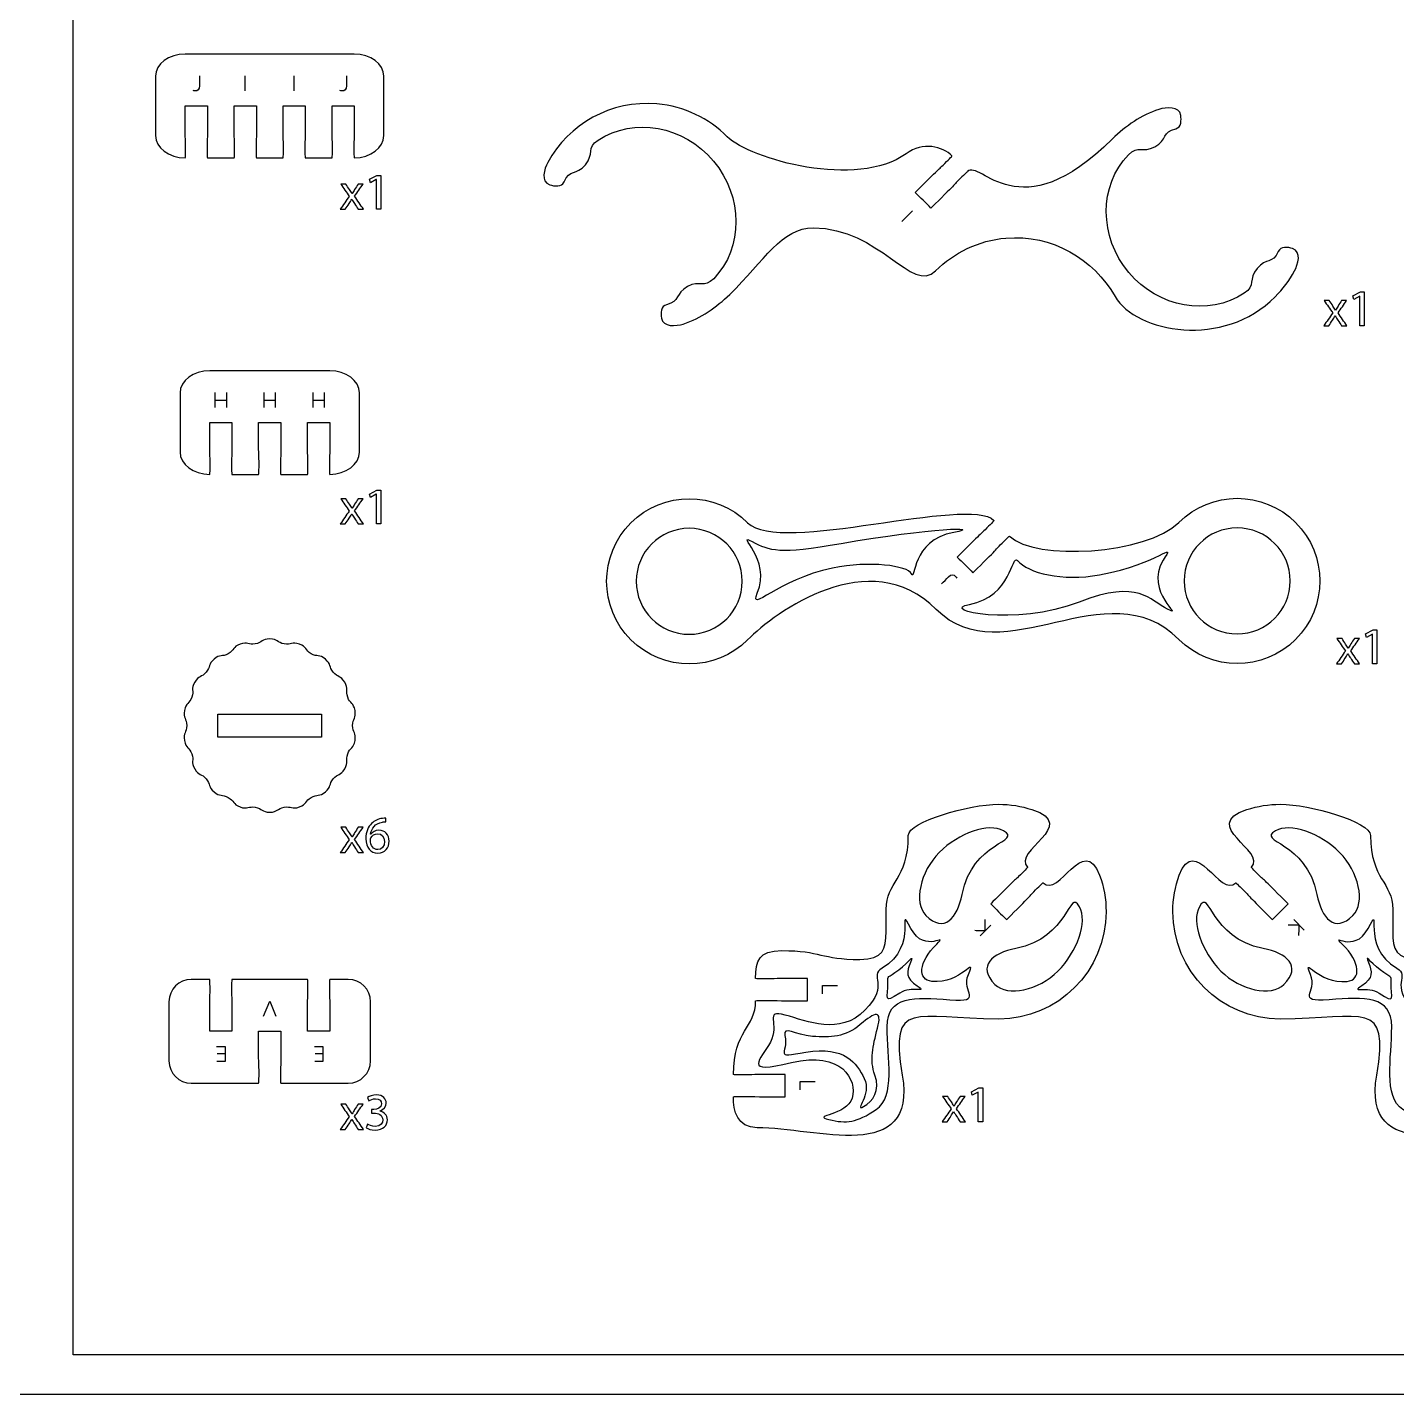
# Model space of a CAD drawing. Extents: x 0 to 620, y 0 to 360.
# Drawn here: x 290.1 to 475, y 0 to 184.6 of the extents above; entities that cross this region are included whole.
import ezdxf

# ---------------------------------------------------------------- set-up
doc = ezdxf.new("R2010")
doc.units = 0
doc.header["$MEASUREMENT"] = 0
doc.layers.add('DEFAULT', color=7, linetype='CONTINUOUS')

msp = doc.modelspace()

# ---------------------------------------------------------------- linework, layer by layer
at = {"layer": 'DEFAULT', "color": 36}
for points in [[(620, 0), (0, 0), (0, 360), (620, 360)], [(615.33, 5.38), (296.34, 5.38), (296.34, 355), (615.33, 355)], [(337.26, 164.04), (337.24, 164.04), (336.44, 163.6), (336.32, 164.08), (337.33, 164.61), (337.86, 164.61), (337.86, 160.03), (337.26, 160.03)], [(470.03, 148.29), (470.01, 148.29), (469.22, 147.86), (469.1, 148.34), (470.1, 148.87), (470.63, 148.87), (470.63, 144.29), (470.03, 144.29)], [(337.26, 121.55), (337.24, 121.55), (336.44, 121.12), (336.32, 121.59), (337.33, 122.13), (337.86, 122.13), (337.86, 117.54), (337.26, 117.54)], [(471.74, 102.66), (471.73, 102.66), (470.93, 102.23), (470.81, 102.7), (471.81, 103.24), (472.34, 103.24), (472.34, 98.65), (471.74, 98.65)], [(418.52, 40.84), (418.5, 40.84), (417.71, 40.41), (417.59, 40.89), (418.59, 41.42), (419.12, 41.42), (419.12, 36.83), (418.52, 36.83)]]:
    msp.add_lwpolyline(points, close=True, dxfattribs=at)
at = {"layer": 'DEFAULT', "color": 250}
for points in [[(319.56, 176.02), (319.56, 178.04)], [(326.16, 176.02), (326.16, 178.04)], [(409.63, 159.8), (408.21, 158.37)], [(315.5, 133.27), (315.5, 135.29)], [(317, 135.29), (317, 133.27)], [(322.11, 133.27), (322.11, 135.29)], [(323.61, 135.29), (323.61, 133.27)], [(328.71, 133.27), (328.71, 135.29)], [(330.21, 135.29), (330.21, 133.27)], [(317, 134.22), (315.5, 134.22)], [(323.61, 134.22), (322.11, 134.22)], [(330.21, 134.22), (328.71, 134.22)], [(420.2, 63.38), (418.77, 61.95)], [(461.1, 64.13), (462.53, 62.71)], [(397.49, 54.12), (397.49, 55.24), (399.51, 55.24)], [(322.01, 51.08), (322.85, 53.1), (323.7, 51.08)], [(315.69, 47.02), (316.82, 47.02), (316.82, 44.99), (315.73, 44.99)], [(328.89, 47.02), (330.03, 47.02), (330.03, 44.99), (328.94, 44.99)], [(315.77, 46.07), (316.82, 46.07)], [(328.98, 46.07), (330.03, 46.07)], [(394.49, 41.16), (394.49, 42.28), (396.51, 42.28)]]:
    msp.add_lwpolyline(points, dxfattribs=at)
at = {"layer": 'DEFAULT', "color": 1}
msp.add_lwpolyline([(329.86, 88.78), (315.86, 88.78), (315.86, 91.88), (329.86, 91.88)], close=True, dxfattribs=at)
for points, knots in [([(331.32, 168.73), (331.32, 167.76), (331.32, 166.98), (331.27, 166.98), (330.06, 166.98), (328.86, 166.98), (327.66, 166.98), (327.61, 166.98), (327.61, 167.76), (327.61, 168.73), (327.61, 169.32), (327.66, 169.51), (327.66, 170.48), (327.66, 171.65), (327.66, 172.82), (327.66, 173.98), (326.66, 173.98), (325.66, 173.98), (324.66, 173.98), (324.66, 172.82), (324.66, 171.65), (324.66, 170.48), (324.66, 169.51), (324.71, 169.32), (324.71, 168.73), (324.71, 167.76), (324.71, 166.98), (324.66, 166.98), (323.46, 166.98), (322.26, 166.98), (321.06, 166.98), (321.01, 166.98), (321.01, 167.76), (321.01, 168.73), (321.01, 169.32), (321.06, 169.51), (321.06, 170.48), (321.06, 171.65), (321.06, 172.82), (321.06, 173.98), (320.06, 173.98), (319.06, 173.98), (318.05, 173.98), (318.05, 172.82), (318.05, 171.65), (318.05, 170.48), (318.05, 169.51), (318.11, 169.32), (318.11, 168.73), (318.11, 167.76), (318.11, 166.98), (318.05, 166.98), (316.85, 166.98), (315.65, 166.98), (314.45, 166.98), (314.4, 166.98), (314.4, 167.76), (314.4, 168.73), (314.4, 169.32), (314.45, 169.51), (314.45, 170.48), (314.45, 171.65), (314.45, 172.82), (314.45, 173.98), (313.45, 173.98), (312.45, 173.98), (311.45, 173.98), (311.45, 172.82), (311.45, 171.65), (311.45, 170.48), (311.45, 169.51), (311.5, 169.32), (311.5, 168.73), (311.5, 167.76), (311.5, 166.98), (311.45, 166.98), (309.24, 166.98), (307.45, 168.33), (307.45, 169.98), (307.45, 172.65), (307.45, 175.32), (307.45, 177.98), (307.45, 179.64), (309.24, 180.99), (311.45, 180.99), (319.05, 180.99), (326.66, 180.99), (334.27, 180.99), (336.48, 180.99), (338.27, 179.64), (338.27, 177.98), (338.27, 175.32), (338.27, 172.65), (338.27, 169.98), (338.27, 168.33), (336.48, 166.98), (334.27, 166.98), (334.22, 166.98), (334.22, 167.76), (334.22, 168.73), (334.22, 169.32), (334.27, 169.51), (334.27, 170.48), (334.27, 171.65), (334.27, 172.82), (334.27, 173.98), (333.27, 173.98), (332.27, 173.98), (331.27, 173.98), (331.27, 172.82), (331.27, 171.65), (331.27, 170.48), (331.27, 169.51), (331.32, 169.32), (331.32, 168.73)], [1, 1, 1, 1, 2, 2, 2, 12.22, 12.22, 12.22, 13.22, 13.22, 13.22, 14.22, 14.22, 14.22, 24.15, 24.15, 24.15, 32.66, 32.66, 32.66, 42.59, 42.59, 42.59, 43.59, 43.59, 43.59, 44.59, 44.59, 44.59, 54.8, 54.8, 54.8, 55.8, 55.8, 55.8, 56.8, 56.8, 56.8, 66.73, 66.73, 66.73, 75.24, 75.24, 75.24, 85.17, 85.17, 85.17, 86.17, 86.17, 86.17, 87.17, 87.17, 87.17, 97.39, 97.39, 97.39, 98.39, 98.39, 98.39, 99.39, 99.39, 99.39, 109.32, 109.32, 109.32, 117.83, 117.83, 117.83, 127.76, 127.76, 127.76, 128.76, 128.76, 128.76, 129.76, 129.76, 129.76, 130.76, 130.76, 130.76, 153.44, 153.44, 153.44, 154.44, 154.44, 154.44, 219.13, 219.13, 219.13, 220.13, 220.13, 220.13, 242.81, 242.81, 242.81, 243.81, 243.81, 243.81, 244.81, 244.81, 244.81, 245.81, 245.81, 245.81, 255.74, 255.74, 255.74, 264.25, 264.25, 264.25, 274.18, 274.18, 274.18, 275.18, 275.18, 275.18, 275.18]), ([(461.21, 151.7), (460.51, 150.41), (459.62, 149.24), (458.6, 148.23), (451.67, 141.17), (439.8, 143.36), (436.99, 148.25), (434.06, 153.34), (428.47, 156.68), (422.25, 156.14), (418.52, 155.82), (415.23, 154.17), (412.76, 151.72), (409.56, 148.52), (405.21, 157.52), (396.24, 157.52), (392.01, 157.52), (389.59, 153.13), (384.98, 148.52), (383.12, 146.83), (381.11, 145.29), (378.69, 144.54), (377.73, 144.24), (375.92, 144.09), (375.75, 145.35), (375.66, 145.99), (375.66, 146.98), (376.43, 147.15), (378.27, 147.55), (377.57, 148.7), (379.28, 149.61), (380.97, 150.51), (381.47, 149.29), (382.8, 150.66), (386.83, 154.83), (386.79, 161.76), (382.77, 166.54), (378.76, 171.32), (372.02, 172.51), (367.18, 169.36), (365.6, 168.34), (366.72, 167.54), (365.47, 166.05), (364.24, 164.58), (363.36, 165.47), (362.59, 163.72), (362.27, 162.99), (361.28, 163.13), (360.66, 163.34), (359.39, 163.75), (359.92, 165.51), (360.39, 166.36), (363.21, 171.52), (368.91, 174.8), (375.14, 174.26), (378.86, 173.93), (382.16, 172.28), (384.62, 169.83), (387.7, 166.77), (402.21, 162.74), (408.76, 167.52), (411.05, 169.19), (413.7, 168.51), (414.96, 167.25), (415.01, 167.2), (414.44, 166.66), (413.76, 165.98), (413.34, 165.56), (413.17, 165.46), (412.49, 164.78), (411.86, 164.16), (410.01, 162.3), (410.01, 162.3), (410.72, 161.59), (411.42, 160.89), (412.13, 160.18), (412.13, 160.18), (413.99, 162.03), (414.61, 162.65), (415.29, 163.34), (415.39, 163.51), (415.81, 163.93), (416.49, 164.61), (417.05, 165.1), (417.08, 165.13), (418.77, 166.82), (423.98, 156.9), (436.62, 169.54), (438.45, 171.27), (440.49, 172.77), (442.91, 173.52), (443.86, 173.82), (445.67, 173.97), (445.85, 172.71), (445.94, 172.07), (445.95, 171.09), (445.17, 170.91), (443.32, 170.51), (444.07, 169.38), (442.36, 168.47), (440.66, 167.56), (440.13, 168.77), (438.8, 167.4), (434.77, 163.23), (434.81, 156.3), (438.83, 151.51), (442.83, 146.74), (449.58, 145.54), (454.42, 148.69), (456, 149.72), (454.92, 150.56), (456.16, 152.05), (457.4, 153.52), (458.24, 152.59), (459.01, 154.34), (459.33, 155.07), (460.32, 154.92), (460.94, 154.72), (462.21, 154.3), (461.67, 152.55), (461.21, 151.7)], [1, 1, 1, 1, 2, 2, 2, 4, 4, 4, 5, 5, 5, 6, 6, 6, 7, 7, 7, 8, 8, 8, 9, 9, 9, 10, 10, 10, 11, 11, 11, 12, 12, 12, 13, 13, 13, 14, 14, 14, 15, 15, 15, 16, 16, 16, 17, 17, 17, 18, 18, 18, 19, 19, 19, 20, 20, 20, 21, 21, 21, 22, 22, 22, 23, 23, 23, 24, 24, 24, 25, 25, 25, 26, 26, 26, 34.513566, 34.513566, 34.513566, 35.513566, 35.513566, 35.513566, 36.513566, 36.513566, 36.513566, 37.513566, 37.513566, 37.513566, 38.513566, 38.513566, 38.513566, 39.513566, 39.513566, 39.513566, 40.513566, 40.513566, 40.513566, 41.513566, 41.513566, 41.513566, 42.513566, 42.513566, 42.513566, 43.513566, 43.513566, 43.513566, 44.513566, 44.513566, 44.513566, 45.513566, 45.513566, 45.513566, 46.513566, 46.513566, 46.513566, 47.513566, 47.513566, 47.513566, 48.513566, 48.513566, 48.513566, 49.513566, 49.513566, 49.513566, 49.513566]), ([(328.01, 125.99), (328.01, 125.02), (328.01, 124.24), (327.96, 124.24), (326.76, 124.24), (325.56, 124.24), (324.36, 124.24), (324.31, 124.24), (324.31, 125.02), (324.31, 125.99), (324.31, 126.58), (324.36, 126.77), (324.36, 127.74), (324.36, 128.9), (324.36, 130.07), (324.36, 131.24), (323.36, 131.24), (322.36, 131.24), (321.36, 131.24), (321.36, 130.07), (321.36, 128.9), (321.36, 127.74), (321.36, 126.77), (321.41, 126.58), (321.41, 125.99), (321.41, 125.02), (321.41, 124.24), (321.36, 124.24), (320.16, 124.24), (318.96, 124.24), (317.76, 124.24), (317.71, 124.24), (317.71, 125.02), (317.71, 125.99), (317.71, 126.58), (317.76, 126.77), (317.76, 127.74), (317.76, 128.9), (317.76, 130.07), (317.76, 131.24), (316.76, 131.24), (315.76, 131.24), (314.75, 131.24), (314.75, 130.07), (314.75, 128.9), (314.75, 127.74), (314.75, 126.77), (314.81, 126.58), (314.81, 125.99), (314.81, 125.02), (314.81, 124.24), (314.75, 124.24), (312.54, 124.24), (310.75, 125.58), (310.75, 127.24), (310.75, 129.91), (310.75, 132.57), (310.75, 135.24), (310.75, 136.9), (312.54, 138.24), (314.75, 138.24), (320.16, 138.24), (325.56, 138.24), (330.96, 138.24), (333.17, 138.24), (334.96, 136.9), (334.96, 135.24), (334.96, 132.57), (334.96, 129.91), (334.96, 127.24), (334.96, 125.58), (333.17, 124.24), (330.96, 124.24), (330.91, 124.24), (330.91, 125.02), (330.91, 125.99), (330.91, 126.58), (330.96, 126.77), (330.96, 127.74), (330.96, 128.9), (330.96, 130.07), (330.96, 131.24), (329.96, 131.24), (328.96, 131.24), (327.96, 131.24), (327.96, 130.07), (327.96, 128.9), (327.96, 127.74), (327.96, 126.77), (328.01, 126.58), (328.01, 125.99)], [1, 1, 1, 1, 2, 2, 2, 12.21, 12.21, 12.21, 13.21, 13.21, 13.21, 14.21, 14.21, 14.21, 24.14, 24.14, 24.14, 32.65, 32.65, 32.65, 42.58, 42.58, 42.58, 43.58, 43.58, 43.58, 44.58, 44.58, 44.58, 54.781, 54.781, 54.781, 55.781, 55.781, 55.781, 56.781, 56.781, 56.781, 66.711, 66.711, 66.711, 75.221, 75.221, 75.221, 85.151, 85.151, 85.151, 86.151, 86.151, 86.151, 87.151, 87.151, 87.151, 88.151, 88.151, 88.151, 110.831, 110.831, 110.831, 111.831, 111.831, 111.831, 157.772, 157.772, 157.772, 158.772, 158.772, 158.772, 181.452, 181.452, 181.452, 182.452, 182.452, 182.452, 183.452, 183.452, 183.452, 184.452, 184.452, 184.452, 194.382, 194.382, 194.382, 202.892, 202.892, 202.892, 212.822, 212.822, 212.822, 213.822, 213.822, 213.822, 213.822]), ([(420.63, 118.03), (417.24, 121.41), (391.7, 113.38), (387.38, 117.69), (383.03, 122.05), (375.96, 122.05), (371.61, 117.69), (367.25, 113.34), (367.25, 106.27), (371.61, 101.92), (375.96, 97.56), (383.03, 97.56), (387.38, 101.92), (391.05, 105.59), (403.85, 115.01), (412.85, 106), (421.86, 97), (435.89, 111.66), (445.58, 101.96), (449.94, 97.61), (457, 97.61), (461.36, 101.96), (465.71, 106.32), (465.71, 113.38), (461.36, 117.74), (457, 122.1), (449.94, 122.1), (445.58, 117.74), (441.26, 113.42), (426.13, 112.52), (422.75, 115.91), (422.72, 115.94), (422.16, 115.39), (421.48, 114.71), (421.06, 114.29), (420.96, 114.12), (420.28, 113.43), (419.66, 112.81), (417.8, 110.95), (417.8, 110.95), (417.09, 111.66), (416.39, 112.37), (415.68, 113.08), (416.5, 113.9), (417.33, 114.73), (418.15, 115.55), (418.84, 116.24), (419.01, 116.34), (419.43, 116.76), (420.09, 117.42), (420.63, 117.96), (420.63, 118.03)], [1, 1, 1, 1, 2, 2, 2, 3, 3, 3, 4, 4, 4, 5, 5, 5, 6, 6, 6, 7, 7, 7, 8, 8, 8, 9, 9, 9, 10, 10, 10, 11, 11, 11, 12, 12, 12, 13, 13, 13, 14, 14, 14, 22.513566, 22.513566, 22.513566, 32.441345, 32.441345, 32.441345, 33.441345, 33.441345, 33.441345, 34.441345, 34.441345, 34.441345, 34.441345]), ([(379.49, 102.65), (375.54, 102.65), (372.34, 105.85), (372.34, 109.8), (372.34, 113.76), (375.54, 116.96), (379.49, 116.96), (383.44, 116.96), (386.65, 113.76), (386.65, 109.8), (386.65, 105.85), (383.44, 102.65), (379.49, 102.65)], [1, 1, 1, 1, 2, 2, 2, 3, 3, 3, 4, 4, 4, 5, 5, 5, 5]), ([(453.47, 102.7), (449.52, 102.7), (446.31, 105.9), (446.31, 109.85), (446.31, 113.8), (449.52, 117.01), (453.47, 117.01), (457.42, 117.01), (460.62, 113.8), (460.62, 109.85), (460.62, 105.9), (457.42, 102.7), (453.47, 102.7)], [1, 1, 1, 1, 2, 2, 2, 3, 3, 3, 4, 4, 4, 5, 5, 5, 5]), ([(334.05, 90.33), (334.05, 89.37), (334.56, 89.35), (334.37, 88.3), (334.19, 87.24), (333.7, 87.4), (333.38, 86.5), (333.05, 85.6), (333.52, 85.41), (332.98, 84.48), (332.45, 83.55), (332.05, 83.86), (331.43, 83.13), (330.82, 82.4), (331.2, 82.06), (330.37, 81.37), (329.55, 80.68), (329.28, 81.11), (328.45, 80.63), (327.63, 80.15), (327.87, 79.71), (326.86, 79.34), (325.85, 78.97), (325.74, 79.47), (324.8, 79.3), (323.86, 79.13), (323.93, 78.63), (322.86, 78.63), (321.78, 78.63), (321.85, 79.13), (320.91, 79.3), (319.97, 79.47), (319.87, 78.97), (318.86, 79.34), (317.85, 79.71), (318.09, 80.15), (317.26, 80.63), (316.43, 81.11), (316.16, 80.68), (315.34, 81.37), (314.52, 82.06), (314.89, 82.4), (314.28, 83.13), (313.67, 83.86), (313.27, 83.55), (312.73, 84.48), (312.19, 85.41), (312.66, 85.6), (312.34, 86.5), (312.01, 87.4), (311.53, 87.24), (311.34, 88.3), (311.15, 89.35), (311.66, 89.37), (311.66, 90.33), (311.66, 91.28), (311.15, 91.3), (311.34, 92.36), (311.53, 93.42), (312.01, 93.26), (312.34, 94.16), (312.66, 95.06), (312.19, 95.24), (312.73, 96.17), (313.27, 97.11), (313.67, 96.79), (314.28, 97.53), (314.89, 98.26), (314.52, 98.59), (315.34, 99.29), (316.16, 99.98), (316.43, 99.55), (317.26, 100.02), (318.09, 100.5), (317.85, 100.95), (318.86, 101.32), (319.87, 101.68), (319.97, 101.19), (320.91, 101.35), (321.85, 101.52), (321.78, 102.02), (322.86, 102.02), (323.93, 102.02), (323.86, 101.52), (324.8, 101.35), (325.74, 101.19), (325.85, 101.68), (326.86, 101.32), (327.87, 100.95), (327.63, 100.5), (328.45, 100.02), (329.28, 99.55), (329.55, 99.98), (330.37, 99.29), (331.2, 98.59), (330.82, 98.26), (331.43, 97.53), (332.05, 96.79), (332.45, 97.11), (332.98, 96.17), (333.52, 95.24), (333.05, 95.06), (333.38, 94.16), (333.7, 93.26), (334.19, 93.42), (334.37, 92.36), (334.56, 91.3), (334.05, 91.28), (334.05, 90.33)], [1, 1, 1, 1, 2, 2, 2, 3, 3, 3, 4, 4, 4, 5, 5, 5, 6, 6, 6, 7, 7, 7, 8, 8, 8, 9, 9, 9, 10, 10, 10, 11, 11, 11, 12, 12, 12, 13.01, 13.01, 13.01, 14.01, 14.01, 14.01, 15.01, 15.01, 15.01, 16.01, 16.01, 16.01, 17.01, 17.01, 17.01, 18.01, 18.01, 18.01, 19.01, 19.01, 19.01, 20.01, 20.01, 20.01, 21.01, 21.01, 21.01, 22.01, 22.01, 22.01, 23.01, 23.01, 23.01, 24.01, 24.01, 24.01, 25.01, 25.01, 25.01, 26.01, 26.01, 26.01, 27.01, 27.01, 27.01, 28.01, 28.01, 28.01, 29.01, 29.01, 29.01, 30.01, 30.01, 30.01, 31.01, 31.01, 31.01, 32.01, 32.01, 32.01, 33.01, 33.01, 33.01, 34.01, 34.01, 34.01, 35.01, 35.01, 35.01, 36.01, 36.01, 36.01, 37.01, 37.01, 37.01, 37.01]), ([(435.77, 65.2), (435.77, 66.93), (435.46, 68.58), (434.9, 70.11), (432.74, 75.84), (429.4, 66.97), (427.28, 69.09), (427.24, 69.12), (426.69, 68.57), (426, 67.88), (425.59, 67.47), (425.48, 67.29), (424.8, 66.61), (424.18, 65.99), (422.32, 64.13), (422.32, 64.13), (421.62, 64.84), (420.91, 65.55), (420.2, 66.26), (420.2, 66.26), (422.06, 68.11), (422.68, 68.73), (423.36, 69.42), (423.54, 69.52), (423.95, 69.93), (424.64, 70.62), (425.19, 71.17), (425.15, 71.21), (422.98, 73.38), (432.33, 76.84), (425.75, 78.99), (424.34, 79.45), (422.83, 79.7), (421.26, 79.7), (417.27, 79.7), (409.07, 77.34), (409.07, 75.48), (409.07, 69.52), (406.07, 69.2), (406.07, 65.51), (406.07, 64.51), (406.07, 63.51), (406.07, 62.51), (406.07, 60.13), (405.68, 58.75), (402.54, 58.75), (397.27, 58.75), (397.27, 59.95), (391.99, 59.95), (388.85, 59.95), (388.46, 58.57), (388.46, 56.18), (388.46, 56.13), (389.24, 56.13), (390.21, 56.13), (390.8, 56.13), (390.99, 56.18), (391.96, 56.18), (393.12, 56.18), (394.29, 56.18), (395.46, 56.18), (395.46, 55.18), (395.46, 54.18), (395.46, 53.18), (394.29, 53.18), (393.12, 53.18), (391.96, 53.18), (390.99, 53.18), (390.8, 53.23), (390.21, 53.23), (389.24, 53.23), (388.46, 53.23), (388.46, 53.18), (388.46, 49.5), (385.46, 49.18), (385.46, 43.22), (385.46, 43.17), (386.24, 43.17), (387.21, 43.17), (387.8, 43.17), (387.99, 43.22), (388.96, 43.22), (390.13, 43.22), (391.29, 43.22), (392.46, 43.22), (392.46, 42.22), (392.46, 41.22), (392.46, 40.22), (391.29, 40.22), (390.13, 40.22), (388.96, 40.22), (387.99, 40.22), (387.8, 40.27), (387.21, 40.27), (386.24, 40.27), (385.46, 40.27), (385.46, 40.22), (385.46, 38.32), (385.93, 36.03), (388.67, 36.03), (396.62, 36.03), (410.29, 30.99), (408.25, 43.13), (406.49, 53.57), (409.95, 50.7), (421.27, 50.7), (429.27, 50.7), (435.77, 57.19), (435.77, 65.2)], [1, 1, 1, 1, 2, 2, 2, 3, 3, 3, 4, 4, 4, 5, 5, 5, 6, 6, 6, 14.506498, 14.506498, 14.506498, 15.506498, 15.506498, 15.506498, 16.506498, 16.506498, 16.506498, 17.506498, 17.506498, 17.506498, 18.506498, 18.506498, 18.506498, 19.506498, 19.506498, 19.506498, 20.506498, 20.506498, 20.506498, 21.506498, 21.506498, 21.506498, 30.016498, 30.016498, 30.016498, 31.016498, 31.016498, 31.016498, 32.016498, 32.016498, 32.016498, 33.016498, 33.016498, 33.016498, 34.016498, 34.016498, 34.016498, 35.016498, 35.016498, 35.016498, 44.946498, 44.946498, 44.946498, 53.456498, 53.456498, 53.456498, 63.386498, 63.386498, 63.386498, 64.386498, 64.386498, 64.386498, 65.386498, 65.386498, 65.386498, 66.386498, 66.386498, 66.386498, 67.386498, 67.386498, 67.386498, 68.386498, 68.386498, 68.386498, 78.316498, 78.316498, 78.316498, 86.826498, 86.826498, 86.826498, 96.756498, 96.756498, 96.756498, 97.756498, 97.756498, 97.756498, 98.756498, 98.756498, 98.756498, 99.756498, 99.756498, 99.756498, 100.756498, 100.756498, 100.756498, 101.756498, 101.756498, 101.756498, 102.756498, 102.756498, 102.756498, 102.756498]), ([(459.28, 50.7), (470.6, 50.7), (474.06, 53.57), (472.3, 43.13), (470.26, 30.99), (483.93, 36.03), (491.88, 36.03), (494.61, 36.03), (495.09, 38.32), (495.09, 40.22), (495.09, 40.27), (494.31, 40.27), (493.34, 40.27), (492.75, 40.27), (492.56, 40.22), (491.59, 40.22), (490.42, 40.22), (489.25, 40.22), (488.09, 40.22), (488.09, 41.22), (488.09, 42.22), (488.09, 43.22), (489.25, 43.22), (490.42, 43.22), (491.59, 43.22), (492.56, 43.22), (492.75, 43.17), (493.34, 43.17), (494.31, 43.17), (495.09, 43.17), (495.09, 43.22), (495.09, 49.18), (492.09, 49.5), (492.09, 53.18), (492.09, 53.23), (491.31, 53.23), (490.34, 53.23), (489.75, 53.23), (489.56, 53.18), (488.59, 53.18), (487.42, 53.18), (486.26, 53.18), (485.09, 53.18), (485.09, 54.18), (485.09, 55.18), (485.09, 56.18), (486.26, 56.18), (487.42, 56.18), (488.59, 56.18), (489.56, 56.18), (489.75, 56.13), (490.34, 56.13), (491.31, 56.13), (492.09, 56.13), (492.09, 56.18), (492.09, 58.57), (491.7, 59.95), (488.56, 59.95), (483.28, 59.95), (483.28, 58.75), (478.01, 58.75), (474.87, 58.75), (474.47, 60.13), (474.47, 62.51), (474.47, 63.51), (474.47, 64.51), (474.47, 65.51), (474.47, 69.2), (471.47, 69.52), (471.47, 75.48), (471.47, 77.34), (463.28, 79.7), (459.29, 79.7), (457.72, 79.7), (456.21, 79.45), (454.79, 78.99), (448.22, 76.84), (457.57, 73.38), (455.39, 71.21), (455.36, 71.17), (455.91, 70.62), (456.59, 69.93), (457.01, 69.52), (457.19, 69.42), (457.87, 68.73), (458.49, 68.11), (460.34, 66.26), (460.34, 66.26), (459.64, 65.55), (458.93, 64.84), (458.22, 64.13), (458.22, 64.13), (456.36, 65.99), (455.75, 66.61), (455.06, 67.29), (454.96, 67.47), (454.54, 67.88), (453.86, 68.57), (453.31, 69.12), (453.27, 69.09), (451.15, 66.97), (447.8, 75.84), (445.64, 70.11), (445.09, 68.58), (444.78, 66.93), (444.78, 65.2), (444.78, 57.19), (451.27, 50.7), (459.28, 50.7)], [1, 1, 1, 1, 2, 2, 2, 3, 3, 3, 4, 4, 4, 5, 5, 5, 6, 6, 6, 15.93, 15.93, 15.93, 24.44, 24.44, 24.44, 34.37, 34.37, 34.37, 35.37, 35.37, 35.37, 36.37, 36.37, 36.37, 37.37, 37.37, 37.37, 38.37, 38.37, 38.37, 39.37, 39.37, 39.37, 49.3, 49.3, 49.3, 57.81, 57.81, 57.81, 67.74, 67.74, 67.74, 68.74, 68.74, 68.74, 69.74, 69.74, 69.74, 70.74, 70.74, 70.74, 71.74, 71.74, 71.74, 72.74, 72.74, 72.74, 81.25, 81.25, 81.25, 82.25, 82.25, 82.25, 83.25, 83.25, 83.25, 84.25, 84.25, 84.25, 85.25, 85.25, 85.25, 86.25, 86.25, 86.25, 87.25, 87.25, 87.25, 88.25, 88.25, 88.25, 96.756498, 96.756498, 96.756498, 97.756498, 97.756498, 97.756498, 98.756498, 98.756498, 98.756498, 99.756498, 99.756498, 99.756498, 100.756498, 100.756498, 100.756498, 101.756498, 101.756498, 101.756498, 102.756498, 102.756498, 102.756498, 102.756498]), ([(416.32, 67.52), (415.7, 64.32), (413.91, 62.24), (411.44, 64.7), (409.75, 66.4), (410.65, 70.59), (413.25, 73.2), (415.86, 75.81), (419.92, 77.23), (421.92, 76.12), (424.58, 74.63), (417.71, 74.75), (416.32, 67.52)], [1, 1, 1, 1, 2, 2, 2, 3, 3, 3, 4, 4, 4, 5, 5, 5, 5]), ([(458.63, 76.12), (460.62, 77.23), (464.69, 75.81), (467.29, 73.2), (469.9, 70.59), (470.8, 66.4), (469.1, 64.7), (466.64, 62.24), (464.85, 64.32), (464.23, 67.52), (462.84, 74.75), (455.97, 74.63), (458.63, 76.12)], [1, 1, 1, 1, 2, 2, 2, 3, 3, 3, 4, 4, 4, 5, 5, 5, 5]), ([(429.27, 57.18), (426.67, 54.58), (422.46, 53.68), (420.77, 55.37), (418.31, 57.84), (420.39, 59.63), (423.59, 60.24), (430.83, 61.64), (430.7, 68.51), (432.19, 65.85), (433.31, 63.85), (431.88, 59.79), (429.27, 57.18)], [1, 1, 1, 1, 2, 2, 2, 3, 3, 3, 4, 4, 4, 5, 5, 5, 5]), ([(448.36, 65.85), (449.85, 68.51), (449.72, 61.64), (456.96, 60.24), (460.16, 59.63), (462.24, 57.84), (459.78, 55.37), (458.08, 53.68), (453.88, 54.58), (451.27, 57.18), (448.67, 59.79), (447.24, 63.85), (448.36, 65.85)], [1, 1, 1, 1, 2, 2, 2, 3, 3, 3, 4, 4, 4, 5, 5, 5, 5]), ([(314.75, 49.05), (315.75, 49.05), (316.75, 49.05), (317.75, 49.05), (317.75, 50.21), (317.75, 51.38), (317.75, 52.55), (317.75, 53.52), (317.7, 53.71), (317.7, 54.3), (317.7, 55.27), (317.7, 56.05), (317.75, 56.05), (321.16, 56.05), (324.56, 56.05), (327.96, 56.05), (328.01, 56.05), (328.01, 55.27), (328.01, 54.3), (328.01, 53.71), (327.96, 53.52), (327.96, 52.55), (327.96, 51.68), (327.96, 49.05), (327.96, 49.05), (328.96, 49.05), (329.96, 49.05), (330.96, 49.05), (330.96, 50.21), (330.96, 51.38), (330.96, 52.55), (330.96, 53.52), (330.91, 53.71), (330.91, 54.3), (330.91, 55.27), (330.91, 56.05), (330.96, 56.05), (331.8, 56.05), (332.63, 56.05), (333.46, 56.05), (335.12, 56.05), (336.46, 54.71), (336.46, 53.05), (336.46, 50.38), (336.46, 47.71), (336.46, 45.05), (336.46, 43.39), (335.12, 42.05), (333.46, 42.05), (330.43, 42.05), (327.39, 42.05), (324.36, 42.05), (324.31, 42.05), (324.31, 42.83), (324.31, 43.8), (324.31, 44.39), (324.36, 44.58), (324.36, 45.55), (324.36, 46.72), (324.36, 47.88), (324.36, 49.05), (323.36, 49.05), (322.36, 49.05), (321.36, 49.05), (321.36, 47.88), (321.36, 46.72), (321.36, 45.55), (321.36, 44.58), (321.41, 44.39), (321.41, 43.8), (321.41, 42.83), (321.41, 42.05), (321.36, 42.05), (318.32, 42.05), (315.29, 42.05), (312.25, 42.05), (310.59, 42.05), (309.25, 43.39), (309.25, 45.05), (309.25, 47.71), (309.25, 50.38), (309.25, 53.05), (309.25, 54.71), (310.59, 56.05), (312.25, 56.05), (313.08, 56.05), (313.92, 56.05), (314.75, 56.05), (314.8, 56.05), (314.8, 55.27), (314.8, 54.3), (314.8, 53.71), (314.75, 53.52), (314.75, 52.55), (314.75, 51.38), (314.75, 50.21), (314.75, 49.05)], [9.93, 9.93, 9.93, 9.93, 18.44, 18.44, 18.44, 28.37, 28.37, 28.37, 29.37, 29.37, 29.37, 30.37, 30.37, 30.37, 59.301, 59.301, 59.301, 60.301, 60.301, 60.301, 61.301, 61.301, 61.301, 62.301, 62.301, 62.301, 70.811, 70.811, 70.811, 80.741, 80.741, 80.741, 81.741, 81.741, 81.741, 82.741, 82.741, 82.741, 89.83, 89.83, 89.83, 90.83, 90.83, 90.83, 113.52, 113.52, 113.52, 114.52, 114.52, 114.52, 140.329, 140.329, 140.329, 141.329, 141.329, 141.329, 142.329, 142.329, 142.329, 152.259, 152.259, 152.259, 160.769, 160.769, 160.769, 170.699, 170.699, 170.699, 171.699, 171.699, 171.699, 172.699, 172.699, 172.699, 198.509, 198.509, 198.509, 199.509, 199.509, 199.509, 222.199, 222.199, 222.199, 223.199, 223.199, 223.199, 230.288, 230.288, 230.288, 231.288, 231.288, 231.288, 232.288, 232.288, 232.288, 242.218, 242.218, 242.218, 242.218])]:
    msp.add_open_spline(points, degree=3, knots=knots, dxfattribs=at)
at = {"layer": 'DEFAULT', "color": 250}
for points, knots in [([(313.39, 178.05), (313.39, 177.6), (313.39, 177.15), (313.39, 176.7), (313.39, 176.16), (313.13, 176), (312.78, 176), (312.69, 176), (312.57, 176.02), (312.5, 176.05)], [0, 0, 0, 0, 3.833, 3.833, 3.833, 4.833, 4.833, 4.833, 5.833, 5.833, 5.833, 5.833]), ([(333.21, 178.05), (333.21, 177.6), (333.21, 177.15), (333.21, 176.7), (333.21, 176.16), (332.95, 176), (332.6, 176), (332.51, 176), (332.39, 176.02), (332.32, 176.05)], [0, 0, 0, 0, 3.833, 3.833, 3.833, 4.833, 4.833, 4.833, 5.833, 5.833, 5.833, 5.833]), ([(413.55, 109.45), (413.87, 109.77), (414.19, 110.09), (414.51, 110.41), (414.88, 110.79), (415.19, 110.72), (415.43, 110.47), (415.5, 110.4), (415.57, 110.31), (415.6, 110.24)], [0, 0, 0, 0, 3.832519, 3.832519, 3.832519, 4.832519, 4.832519, 4.832519, 5.832519, 5.832519, 5.832519, 5.832519]), ([(418.03, 62.69), (418.03, 62.69), (419.37, 62.62), (419.46, 62.64), (419.46, 63.14), (419.46, 63.63), (419.45, 64.13)], [0, 0, 0, 0, 1, 1, 1, 5.219086, 5.219086, 5.219086, 5.219086]), ([(461.79, 61.97), (461.79, 61.97), (461.85, 63.3), (461.84, 63.39), (461.34, 63.39), (460.84, 63.39), (460.35, 63.38)], [0, 0, 0, 0, 1, 1, 1, 5.219093, 5.219093, 5.219093, 5.219093])]:
    msp.add_open_spline(points, degree=3, knots=knots, dxfattribs=at)
at = {"layer": 'DEFAULT', "color": 36}
for points, knots in [([(333.13, 163.44), (333.29, 163.2), (333.45, 162.95), (333.62, 162.71), (333.74, 162.52), (333.85, 162.34), (333.96, 162.15), (333.97, 162.15), (333.98, 162.15), (333.98, 162.15), (334.09, 162.36), (334.21, 162.53), (334.32, 162.72), (334.48, 162.96), (334.64, 163.2), (334.8, 163.44), (335.02, 163.44), (335.25, 163.44), (335.47, 163.44), (335.08, 162.89), (334.7, 162.34), (334.31, 161.79), (334.71, 161.2), (335.11, 160.61), (335.51, 160.03), (335.27, 160.03), (335.04, 160.03), (334.8, 160.03), (334.63, 160.28), (334.47, 160.54), (334.3, 160.8), (334.17, 160.99), (334.05, 161.18), (333.93, 161.39), (333.93, 161.39), (333.92, 161.39), (333.92, 161.39), (333.81, 161.18), (333.69, 161), (333.56, 160.8), (333.39, 160.54), (333.23, 160.28), (333.06, 160.03), (332.84, 160.03), (332.61, 160.03), (332.38, 160.03), (332.78, 160.61), (333.19, 161.19), (333.59, 161.77), (333.21, 162.33), (332.82, 162.89), (332.44, 163.44), (332.67, 163.44), (332.9, 163.44), (333.13, 163.44)], [0, 0, 0, 0, 2.497543, 2.497543, 2.497543, 3.497543, 3.497543, 3.497543, 3.557543, 3.557543, 3.557543, 4.557543, 4.557543, 4.557543, 7.026819, 7.026819, 7.026819, 8.927819, 8.927819, 8.927819, 14.656494, 14.656494, 14.656494, 20.703808, 20.703808, 20.703808, 22.703808, 22.703808, 22.703808, 25.306883, 25.306883, 25.306883, 26.306883, 26.306883, 26.306883, 26.346883, 26.346883, 26.346883, 27.346883, 27.346883, 27.346883, 29.939095, 29.939095, 29.939095, 31.880095, 31.880095, 31.880095, 37.902042, 37.902042, 37.902042, 43.667633, 43.667633, 43.667633, 45.628633, 45.628633, 45.628633, 45.628633]), ([(465.9, 147.7), (466.06, 147.46), (466.23, 147.21), (466.39, 146.97), (466.51, 146.78), (466.62, 146.6), (466.73, 146.41), (466.74, 146.41), (466.75, 146.41), (466.75, 146.41), (466.87, 146.61), (466.98, 146.79), (467.09, 146.97), (467.25, 147.22), (467.41, 147.46), (467.57, 147.7), (467.8, 147.7), (468.02, 147.7), (468.24, 147.7), (467.86, 147.15), (467.47, 146.6), (467.08, 146.05), (467.48, 145.46), (467.88, 144.87), (468.28, 144.29), (468.04, 144.29), (467.81, 144.29), (467.57, 144.29), (467.41, 144.54), (467.24, 144.8), (467.07, 145.06), (466.94, 145.25), (466.83, 145.44), (466.71, 145.65), (466.7, 145.65), (466.7, 145.65), (466.69, 145.65), (466.58, 145.44), (466.46, 145.26), (466.33, 145.06), (466.17, 144.8), (466, 144.54), (465.84, 144.29), (465.61, 144.29), (465.38, 144.29), (465.15, 144.29), (465.56, 144.87), (465.96, 145.45), (466.37, 146.03), (465.98, 146.59), (465.59, 147.14), (465.21, 147.7), (465.44, 147.7), (465.67, 147.7), (465.9, 147.7)], [0, 0, 0, 0, 2.49699, 2.49699, 2.49699, 3.49699, 3.49699, 3.49699, 3.55799, 3.55799, 3.55799, 4.55799, 4.55799, 4.55799, 7.027266, 7.027266, 7.027266, 8.928266, 8.928266, 8.928266, 14.656941, 14.656941, 14.656941, 20.704817, 20.704817, 20.704817, 22.705817, 22.705817, 22.705817, 25.308347, 25.308347, 25.308347, 26.308347, 26.308347, 26.308347, 26.348347, 26.348347, 26.348347, 27.348347, 27.348347, 27.348347, 29.940559, 29.940559, 29.940559, 31.880559, 31.880559, 31.880559, 37.902506, 37.902506, 37.902506, 43.668097, 43.668097, 43.668097, 45.629097, 45.629097, 45.629097, 45.629097]), ([(333.13, 120.96), (333.29, 120.71), (333.45, 120.47), (333.62, 120.22), (333.74, 120.03), (333.85, 119.86), (333.96, 119.67), (333.97, 119.67), (333.98, 119.67), (333.98, 119.67), (334.09, 119.87), (334.21, 120.05), (334.32, 120.23), (334.48, 120.47), (334.64, 120.72), (334.8, 120.96), (335.02, 120.96), (335.25, 120.96), (335.47, 120.96), (335.08, 120.41), (334.7, 119.86), (334.31, 119.31), (334.71, 118.72), (335.11, 118.13), (335.51, 117.54), (335.27, 117.54), (335.04, 117.54), (334.8, 117.54), (334.63, 117.8), (334.47, 118.05), (334.3, 118.31), (334.17, 118.51), (334.05, 118.7), (333.93, 118.9), (333.93, 118.9), (333.92, 118.9), (333.92, 118.9), (333.81, 118.69), (333.69, 118.52), (333.56, 118.31), (333.39, 118.05), (333.23, 117.8), (333.06, 117.54), (332.84, 117.54), (332.61, 117.54), (332.38, 117.54), (332.78, 118.12), (333.19, 118.7), (333.59, 119.29), (333.21, 119.84), (332.82, 120.4), (332.44, 120.96), (332.67, 120.96), (332.9, 120.96), (333.13, 120.96)], [0, 0, 0, 0, 2.497543, 2.497543, 2.497543, 3.497543, 3.497543, 3.497543, 3.557543, 3.557543, 3.557543, 4.557543, 4.557543, 4.557543, 7.026819, 7.026819, 7.026819, 8.927819, 8.927819, 8.927819, 14.656494, 14.656494, 14.656494, 20.703808, 20.703808, 20.703808, 22.703808, 22.703808, 22.703808, 25.306883, 25.306883, 25.306883, 26.306883, 26.306883, 26.306883, 26.346883, 26.346883, 26.346883, 27.346883, 27.346883, 27.346883, 29.939095, 29.939095, 29.939095, 31.880095, 31.880095, 31.880095, 37.902042, 37.902042, 37.902042, 43.667633, 43.667633, 43.667633, 45.628633, 45.628633, 45.628633, 45.628633]), ([(467.62, 102.06), (467.78, 101.82), (467.94, 101.58), (468.1, 101.33), (468.23, 101.14), (468.34, 100.96), (468.45, 100.77), (468.46, 100.77), (468.46, 100.77), (468.47, 100.77), (468.58, 100.98), (468.7, 101.15), (468.81, 101.34), (468.97, 101.58), (469.13, 101.82), (469.29, 102.06), (469.51, 102.06), (469.74, 102.06), (469.96, 102.06), (469.57, 101.51), (469.18, 100.96), (468.79, 100.41), (469.19, 99.82), (469.59, 99.24), (469.99, 98.65), (469.76, 98.65), (469.52, 98.65), (469.29, 98.65), (469.12, 98.91), (468.95, 99.16), (468.79, 99.42), (468.65, 99.62), (468.54, 99.81), (468.42, 100.01), (468.42, 100.01), (468.41, 100.01), (468.41, 100.01), (468.29, 99.8), (468.17, 99.62), (468.05, 99.42), (467.88, 99.16), (467.72, 98.91), (467.55, 98.65), (467.32, 98.65), (467.1, 98.65), (466.87, 98.65), (467.27, 99.23), (467.68, 99.81), (468.08, 100.39), (467.7, 100.95), (467.31, 101.51), (466.92, 102.06), (467.15, 102.06), (467.39, 102.06), (467.62, 102.06)], [0, 0, 0, 0, 2.497543, 2.497543, 2.497543, 3.497543, 3.497543, 3.497543, 3.557543, 3.557543, 3.557543, 4.557543, 4.557543, 4.557543, 7.026819, 7.026819, 7.026819, 8.927819, 8.927819, 8.927819, 14.656494, 14.656494, 14.656494, 20.703808, 20.703808, 20.703808, 22.703808, 22.703808, 22.703808, 25.306883, 25.306883, 25.306883, 26.306883, 26.306883, 26.306883, 26.346883, 26.346883, 26.346883, 27.346883, 27.346883, 27.346883, 29.939095, 29.939095, 29.939095, 31.880095, 31.880095, 31.880095, 37.902042, 37.902042, 37.902042, 43.667633, 43.667633, 43.667633, 45.628633, 45.628633, 45.628633, 45.628633]), ([(338.53, 77.32), (338.4, 77.33), (338.24, 77.32), (338.06, 77.29), (337.09, 77.13), (336.57, 76.42), (336.47, 75.66), (336.47, 75.66), (336.48, 75.66), (336.49, 75.66), (336.71, 75.95), (337.09, 76.19), (337.59, 76.19), (338.41, 76.19), (338.98, 75.61), (338.98, 74.71), (338.98, 73.87), (338.41, 73.1), (337.45, 73.1), (336.47, 73.1), (335.83, 73.86), (335.83, 75.05), (335.83, 75.95), (336.16, 76.67), (336.61, 77.12), (336.99, 77.49), (337.5, 77.73), (338.07, 77.8), (338.26, 77.82), (338.41, 77.83), (338.53, 77.83), (338.53, 77.66), (338.53, 77.49), (338.53, 77.32)], [1.44, 1.44, 1.44, 1.44, 2.44, 2.44, 2.44, 3.44, 3.44, 3.44, 3.499, 3.499, 3.499, 4.499, 4.499, 4.499, 5.499, 5.499, 5.499, 6.499, 6.499, 6.499, 7.499, 7.499, 7.499, 8.499, 8.499, 8.499, 9.499, 9.499, 9.499, 10.499, 10.499, 10.499, 11.939, 11.939, 11.939, 11.939]), ([(333.13, 76.59), (333.29, 76.34), (333.45, 76.1), (333.62, 75.86), (333.74, 75.66), (333.85, 75.49), (333.96, 75.3), (333.97, 75.3), (333.98, 75.3), (333.98, 75.3), (334.09, 75.5), (334.21, 75.68), (334.32, 75.86), (334.48, 76.1), (334.64, 76.35), (334.8, 76.59), (335.02, 76.59), (335.25, 76.59), (335.47, 76.59), (335.08, 76.04), (334.7, 75.49), (334.31, 74.94), (334.71, 74.35), (335.11, 73.76), (335.51, 73.17), (335.27, 73.17), (335.04, 73.17), (334.8, 73.17), (334.63, 73.43), (334.47, 73.69), (334.3, 73.94), (334.17, 74.14), (334.05, 74.33), (333.93, 74.54), (333.93, 74.54), (333.92, 74.54), (333.92, 74.54), (333.81, 74.32), (333.69, 74.15), (333.56, 73.94), (333.39, 73.69), (333.23, 73.43), (333.06, 73.17), (332.84, 73.17), (332.61, 73.17), (332.38, 73.17), (332.78, 73.75), (333.19, 74.34), (333.59, 74.92), (333.21, 75.47), (332.82, 76.03), (332.44, 76.59), (332.67, 76.59), (332.9, 76.59), (333.13, 76.59)], [0, 0, 0, 0, 2.49671, 2.49671, 2.49671, 3.49671, 3.49671, 3.49671, 3.55671, 3.55671, 3.55671, 4.55671, 4.55671, 4.55671, 7.025985, 7.025985, 7.025985, 8.926985, 8.926985, 8.926985, 14.654844, 14.654844, 14.654844, 20.702157, 20.702157, 20.702157, 22.702157, 22.702157, 22.702157, 25.305233, 25.305233, 25.305233, 26.305233, 26.305233, 26.305233, 26.345233, 26.345233, 26.345233, 27.345233, 27.345233, 27.345233, 29.937445, 29.937445, 29.937445, 31.878445, 31.878445, 31.878445, 37.899571, 37.899571, 37.899571, 43.665162, 43.665162, 43.665162, 45.626162, 45.626162, 45.626162, 45.626162]), ([(337.46, 73.58), (337.99, 73.58), (338.35, 74.02), (338.35, 74.68), (338.35, 75.33), (337.98, 75.73), (337.4, 75.73), (337.03, 75.73), (336.68, 75.49), (336.51, 75.16), (336.47, 75.09), (336.44, 75), (336.44, 74.89), (336.46, 74.13), (336.8, 73.58), (337.46, 73.58)], [0.02, 0.02, 0.02, 0.02, 1.024, 1.024, 1.024, 2.028, 2.028, 2.028, 3.032, 3.032, 3.032, 4.036, 4.036, 4.036, 5.04, 5.04, 5.04, 5.04]), ([(333.13, 39.21), (333.29, 38.96), (333.45, 38.72), (333.62, 38.47), (333.74, 38.28), (333.85, 38.11), (333.96, 37.91), (333.97, 37.91), (333.97, 37.91), (333.98, 37.91), (334.09, 38.12), (334.21, 38.3), (334.32, 38.48), (334.48, 38.72), (334.64, 38.96), (334.8, 39.21), (335.02, 39.21), (335.25, 39.21), (335.47, 39.21), (335.08, 38.66), (334.69, 38.11), (334.31, 37.55), (334.71, 36.97), (335.11, 36.38), (335.51, 35.79), (335.27, 35.79), (335.04, 35.79), (334.8, 35.79), (334.63, 36.05), (334.47, 36.3), (334.3, 36.56), (334.17, 36.76), (334.05, 36.95), (333.93, 37.15), (333.93, 37.15), (333.92, 37.15), (333.92, 37.15), (333.81, 36.94), (333.69, 36.76), (333.56, 36.56), (333.39, 36.3), (333.23, 36.05), (333.06, 35.79), (332.84, 35.79), (332.61, 35.79), (332.38, 35.79), (332.78, 36.37), (333.19, 36.95), (333.59, 37.53), (333.21, 38.09), (332.82, 38.65), (332.44, 39.21), (332.67, 39.21), (332.9, 39.21), (333.13, 39.21)], [0, 0, 0, 0, 2.49671, 2.49671, 2.49671, 3.49671, 3.49671, 3.49671, 3.55771, 3.55771, 3.55771, 4.55771, 4.55771, 4.55771, 7.026151, 7.026151, 7.026151, 8.927151, 8.927151, 8.927151, 14.655009, 14.655009, 14.655009, 20.702323, 20.702323, 20.702323, 22.702323, 22.702323, 22.702323, 25.304853, 25.304853, 25.304853, 26.304853, 26.304853, 26.304853, 26.344853, 26.344853, 26.344853, 27.344853, 27.344853, 27.344853, 29.937064, 29.937064, 29.937064, 31.877064, 31.877064, 31.877064, 37.89844, 37.89844, 37.89844, 43.66264, 43.66264, 43.66264, 45.62264, 45.62264, 45.62264, 45.62264]), ([(336.06, 36.5), (336.23, 36.39), (336.64, 36.21), (337.07, 36.21), (337.87, 36.21), (338.12, 36.72), (338.11, 37.1), (338.1, 37.75), (337.52, 38.02), (336.92, 38.02), (336.81, 38.02), (336.69, 38.02), (336.58, 38.02), (336.58, 38.18), (336.58, 38.33), (336.58, 38.49), (336.69, 38.49), (336.81, 38.49), (336.92, 38.49), (337.38, 38.49), (337.95, 38.72), (337.95, 39.26), (337.95, 39.63), (337.71, 39.95), (337.14, 39.95), (336.78, 39.95), (336.42, 39.79), (336.23, 39.65), (336.17, 39.8), (336.12, 39.95), (336.06, 40.1), (336.3, 40.28), (336.77, 40.46), (337.26, 40.46), (338.17, 40.46), (338.58, 39.92), (338.58, 39.36), (338.58, 38.89), (338.29, 38.49), (337.73, 38.28), (337.73, 38.28), (337.73, 38.27), (337.73, 38.27), (338.29, 38.15), (338.75, 37.73), (338.75, 37.09), (338.75, 36.36), (338.18, 35.71), (337.08, 35.71), (336.56, 35.71), (336.11, 35.88), (335.89, 36.02), (335.94, 36.18), (336, 36.34), (336.06, 36.5)], [1.442221, 1.442221, 1.442221, 1.442221, 2.442221, 2.442221, 2.442221, 3.442221, 3.442221, 3.442221, 4.442221, 4.442221, 4.442221, 5.422221, 5.422221, 5.422221, 6.742221, 6.742221, 6.742221, 7.722221, 7.722221, 7.722221, 8.722221, 8.722221, 8.722221, 9.722221, 9.722221, 9.722221, 10.722221, 10.722221, 10.722221, 12.082706, 12.082706, 12.082706, 13.082706, 13.082706, 13.082706, 14.082706, 14.082706, 14.082706, 15.082706, 15.082706, 15.082706, 15.122706, 15.122706, 15.122706, 16.122706, 16.122706, 16.122706, 17.122706, 17.122706, 17.122706, 18.122706, 18.122706, 18.122706, 19.564927, 19.564927, 19.564927, 19.564927]), ([(414.39, 40.25), (414.55, 40.01), (414.71, 39.76), (414.88, 39.52), (415, 39.33), (415.11, 39.15), (415.22, 38.96), (415.23, 38.96), (415.24, 38.96), (415.24, 38.96), (415.36, 39.16), (415.47, 39.34), (415.58, 39.52), (415.74, 39.77), (415.9, 40.01), (416.06, 40.25), (416.29, 40.25), (416.51, 40.25), (416.73, 40.25), (416.34, 39.7), (415.96, 39.15), (415.57, 38.6), (415.97, 38.01), (416.37, 37.42), (416.77, 36.83), (416.53, 36.83), (416.3, 36.83), (416.06, 36.83), (415.89, 37.09), (415.73, 37.35), (415.56, 37.6), (415.43, 37.8), (415.31, 37.99), (415.19, 38.2), (415.19, 38.2), (415.18, 38.2), (415.18, 38.2), (415.07, 37.99), (414.95, 37.81), (414.82, 37.6), (414.66, 37.35), (414.49, 37.09), (414.33, 36.83), (414.1, 36.83), (413.87, 36.83), (413.64, 36.83), (414.05, 37.42), (414.45, 38), (414.85, 38.58), (414.47, 39.14), (414.08, 39.69), (413.7, 40.25), (413.93, 40.25), (414.16, 40.25), (414.39, 40.25)], [0, 0, 0, 0, 2.49671, 2.49671, 2.49671, 3.49671, 3.49671, 3.49671, 3.55671, 3.55671, 3.55671, 4.55671, 4.55671, 4.55671, 7.025985, 7.025985, 7.025985, 8.926985, 8.926985, 8.926985, 14.654844, 14.654844, 14.654844, 20.702157, 20.702157, 20.702157, 22.702157, 22.702157, 22.702157, 25.304395, 25.304395, 25.304395, 26.304395, 26.304395, 26.304395, 26.344395, 26.344395, 26.344395, 27.344395, 27.344395, 27.344395, 29.935766, 29.935766, 29.935766, 31.876766, 31.876766, 31.876766, 37.898713, 37.898713, 37.898713, 43.663481, 43.663481, 43.663481, 45.624481, 45.624481, 45.624481, 45.624481])]:
    msp.add_open_spline(points, degree=3, knots=knots, dxfattribs=at)
at = {"layer": 'DEFAULT', "color": 5}
for points, knots in [([(388.68, 108.19), (387.48, 105.38), (391.42, 110.06), (398.83, 111.59), (403.85, 112.62), (408.98, 111.91), (409.51, 110.81), (410.04, 109.7), (409.41, 115.34), (415.21, 116.41), (419.52, 117.21), (412.16, 117.04), (400.02, 114.92), (391.5, 113.44), (390.39, 113.93), (387.97, 115.18), (385.55, 116.42), (390.68, 112.83), (388.68, 108.19)], [0, 0, 0, 0, 1, 1, 1, 2, 2, 2, 3, 3, 3, 4, 4, 4, 5, 5, 5, 6, 6, 6, 6]), ([(443.48, 112.67), (445.21, 115.43), (443.22, 112.22), (434.88, 110.67), (429.84, 109.74), (425.23, 110.93), (423.8, 112.61), (423, 113.54), (423.12, 107.77), (417.32, 106.69), (413.01, 105.89), (423.48, 103.64), (432.14, 107), (440.2, 110.14), (441.65, 107.27), (444.08, 106.02), (446.5, 104.78), (440.81, 108.38), (443.48, 112.67)], [0, 0, 0, 0, 1, 1, 1, 2, 2, 2, 3, 3, 3, 4, 4, 4, 5, 5, 5, 6, 6, 6, 6]), ([(417.18, 56.73), (416.14, 54.28), (419.44, 52.98), (414.66, 53.32), (409.87, 53.65), (406.22, 53.89), (406.22, 49.67), (406.22, 45.44), (407.38, 40.25), (404.73, 38.49), (402.07, 36.72), (400.74, 36.55), (398.34, 37.14), (395.93, 37.72), (400.74, 37.63), (401.49, 40.04), (402.24, 42.45), (400.06, 46.49), (393.3, 44.83), (386.55, 43.17), (389.12, 45.19), (390.45, 47.59), (391.78, 50), (389.49, 52.08), (392.46, 51.25), (395.43, 50.42), (399.78, 48.42), (403.21, 51.91), (406.64, 55.4), (403.65, 56.49), (405.52, 57.56), (410.61, 60.48), (407.34, 66.75), (409.42, 62.91), (411.32, 59.39), (414.6, 62.53), (412.9, 60.83), (410.4, 58.34), (410.32, 55.98), (412.25, 55.78), (416.18, 55.38), (418.34, 59.47), (417.18, 56.73)], [1, 1, 1, 1, 2, 2, 2, 3, 3, 3, 4, 4, 4, 5, 5, 5, 6, 6, 6, 7, 7, 7, 8, 8, 8, 9, 9, 9, 10, 10, 10, 11, 11, 11, 12, 12, 12, 13, 13, 13, 14, 14, 14, 15, 15, 15, 15]), ([(463.37, 56.73), (464.41, 54.28), (461.11, 52.98), (465.89, 53.32), (470.67, 53.65), (474.33, 53.89), (474.33, 49.67), (474.33, 45.44), (473.16, 40.25), (475.82, 38.49), (478.48, 36.72), (479.8, 36.55), (482.21, 37.14), (484.62, 37.72), (479.8, 37.63), (479.06, 40.04), (478.31, 42.45), (480.49, 46.49), (487.24, 44.83), (494, 43.17), (491.42, 45.19), (490.1, 47.59), (488.77, 50), (491.06, 52.08), (488.09, 51.25), (485.12, 50.42), (480.77, 48.42), (477.34, 51.91), (473.91, 55.4), (476.9, 56.49), (475.03, 57.56), (469.93, 60.48), (473.2, 66.75), (471.13, 62.91), (469.23, 59.39), (465.95, 62.53), (467.65, 60.83), (470.14, 58.34), (470.23, 55.98), (468.3, 55.78), (464.36, 55.38), (462.21, 59.47), (463.37, 56.73)], [1, 1, 1, 1, 2, 2, 2, 3, 3, 3, 4, 4, 4, 5, 5, 5, 6, 6, 6, 7, 7, 7, 8, 8, 8, 9, 9, 9, 10, 10, 10, 11, 11, 11, 12, 12, 12, 13, 13, 13, 14, 14, 14, 15, 15, 15, 15])]:
    msp.add_open_spline(points, degree=3, knots=knots, dxfattribs=at)
at = {"layer": 'DEFAULT', "color": 3}
for points, knots in [([(406.31, 55.75), (406.37, 53.5), (405.56, 52.67), (407.92, 54.21), (409.46, 55.22), (411.87, 54.14), (410.27, 55.18), (408.67, 56.22), (408.85, 57.1), (409.35, 58.34), (409.85, 59.58), (409.29, 58.49), (407.77, 57.34), (406.24, 56.19), (406.28, 56.59), (406.31, 55.75)], [0, 0, 0, 0, 1, 1, 1, 2, 2, 2, 3, 3, 3, 4, 4, 4, 5, 5, 5, 5]), ([(474.24, 55.75), (474.18, 53.5), (474.99, 52.67), (472.62, 54.21), (471.09, 55.22), (468.68, 54.14), (470.28, 55.18), (471.88, 56.22), (471.69, 57.1), (471.19, 58.34), (470.69, 59.58), (471.25, 58.49), (472.78, 57.34), (474.3, 56.19), (474.27, 56.59), (474.24, 55.75)], [0, 0, 0, 0, 1, 1, 1, 2, 2, 2, 3, 3, 3, 4, 4, 4, 5, 5, 5, 5]), ([(392.42, 48.47), (392.14, 49.92), (393.77, 48.51), (396.15, 48.36), (398.52, 48.22), (400.56, 48.22), (402.59, 49.96), (404.62, 51.7), (405.56, 52.01), (404.91, 49.48), (404.27, 46.95), (403.81, 45.23), (404.56, 43.15), (405.31, 41.08), (404.29, 39.58), (403.01, 38.88), (401.72, 38.17), (404.17, 40.52), (403.13, 42.68), (402.13, 44.75), (400.49, 47.1), (395.24, 46.22), (390.63, 45.46), (392.92, 45.91), (392.42, 48.47)], [0, 0, 0, 0, 1, 1, 1, 2, 2, 2, 3, 3, 3, 4, 4, 4, 5, 5, 5, 6, 6, 6, 7, 7, 7, 8, 8, 8, 8])]:
    msp.add_open_spline(points, degree=3, knots=knots, dxfattribs=at)

doc.saveas('drawing.dxf')
